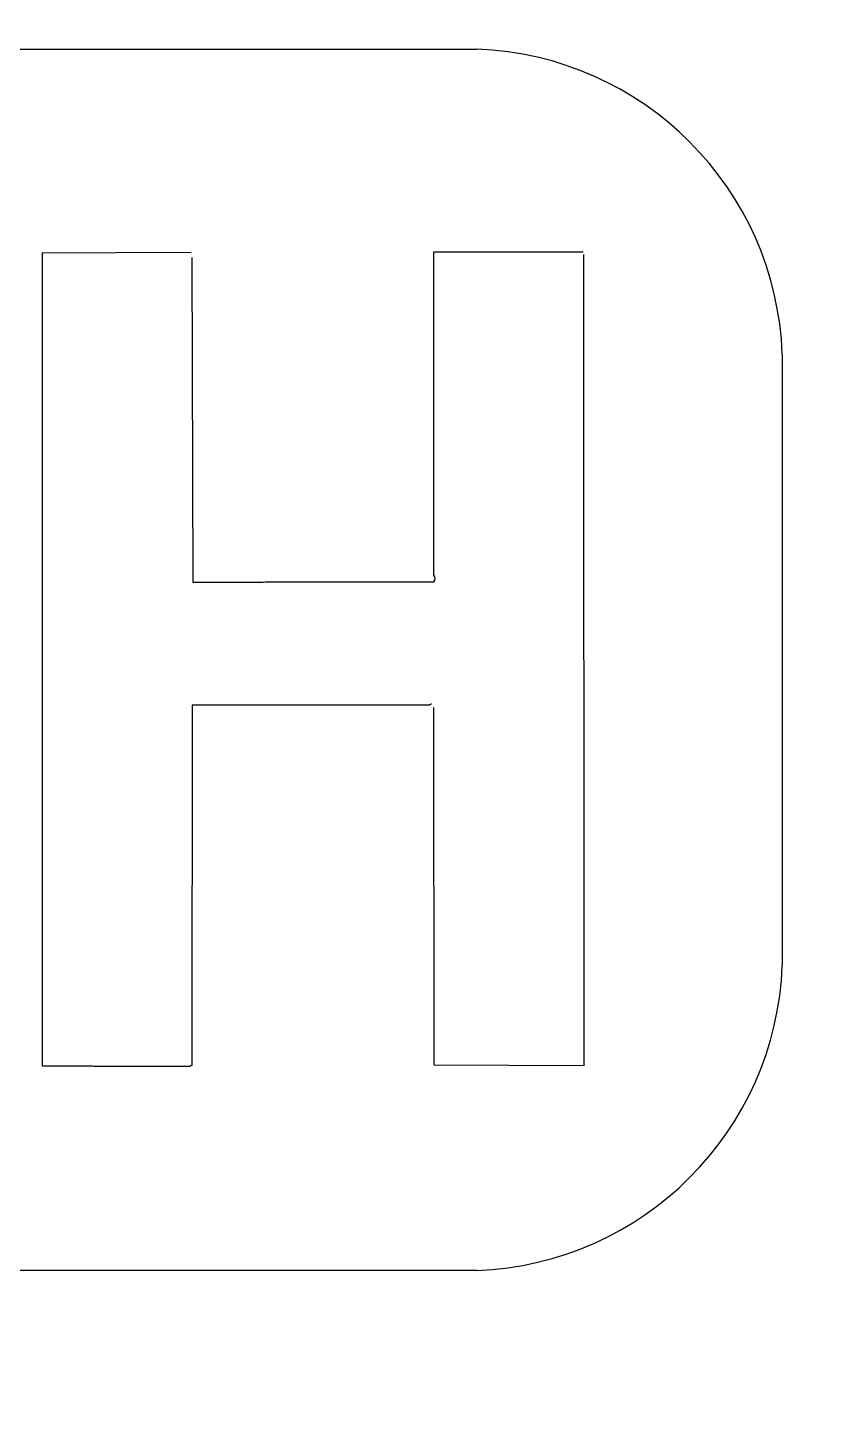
# Model space of a CAD drawing. Header units: millimetres. Extents: x -56261 to 196039, y 9480 to 100001.
# Drawn here: x 76166.151 to 76168.833, y 95866.661 to 95871.337 of the extents above; entities that cross this region are included whole.
import ezdxf

# ---------------------------------------------------------------- set-up
doc = ezdxf.new("R2010")
doc.units = ezdxf.units.MM
doc.set_wipeout_variables(frame=1)
doc.layers.add('SS-AIRCON', color=5, linetype='Continuous')
doc.layers.add('SS-TEXT', color=7, linetype='Continuous')

# ---------------------------------------------------------------- blocks, each defined once
blk = doc.blocks.new('I48T')
at = {"layer": 'SS-AIRCON', "color": 0, "linetype": 'Continuous'}
for p, q in [((-627.9999, -191.04143), (-617, -191.04143)), ((-628.5244, -192.04553), (-627.7893, -192.05018)), ((-628.523, -196.03318), (-628.5244, -192.04553)), ((-627.7893, -192.05018), (-627.788, -193.80662)), ((-626.5998, -193.81822), (-626.5993, -192.0485)), ((-625.865, -192.04449), (-625.865, -196.04008)), ((-629.4999, -195.54144), (-629.4999, -192.54144)), ((-627.7878, -194.45705), (-627.7872, -196.04494)), ((-626.5985, -196.0182), (-626.6034, -194.4228)), ((-625.864, -196.04008), (-626.5954, -196.04438)), ((-617, -197.04145), (-627.9999, -197.04145))]:
    blk.add_line(p, q, dxfattribs=at)
for points in [[(-626.5994, -192.04833), (-626.599, -192.04815, 0.0003455), (-626.5985, -192.04796, 0.0003455), (-626.5981, -192.04778, 0.0003455), (-626.5977, -192.0476, 0.0003454), (-626.5973, -192.04742, 0.0003454), (-626.5968, -192.04723, 0.0003454), (-626.5964, -192.04705, 0.0003453), (-626.596, -192.04686, 0.0003453), (-626.5955, -192.04668, 0.0003453), (-626.5951, -192.04649, 0.0003453), (-626.5947, -192.0463, 0.0003452), (-626.5943, -192.04612, 0.0003449), (-626.5938, -192.04593, 0.0003451), (-626.5934, -192.04574, 0.0003457), (-626.593, -192.04555, 0.0003448), (-626.5926, -192.04536, 0.0003427), (-626.5921, -192.04517, 0.0003456), (-626.5917, -192.04498, 0.0003525), (-626.5913, -192.04479, 0.0003425), (-626.5908, -192.0446, 0.0003197), (-626.5904, -192.0444, 0.0003528), (-626.59, -192.04421, 0.0004205), (-626.5896, -192.04401, 0.0003191), (-626.5891, -192.04382, 0.0001096), (-626.5888, -192.04365, 0.00045), (-626.5883, -192.04343, 0.000774), (-626.5876, -192.04309, 0.0003783), (-626.5866, -192.04264, 0.0002005)], [(-626.5866, -192.04264), (-626.5625, -192.0427, 0.0000039), (-626.5384, -192.04277, 0.0000039), (-626.5144, -192.04283, 0.0000039), (-626.4903, -192.0429, 0.0000039), (-626.4662, -192.04296, 0.0000039), (-626.4421, -192.04302, 0.0000039), (-626.4181, -192.04308, 0.0000039), (-626.394, -192.04315, 0.0000039), (-626.3699, -192.04321, 0.0000039), (-626.3458, -192.04327, 0.0000039), (-626.3217, -192.04333, 0.0000039), (-626.2977, -192.04339, 0.0000039), (-626.2736, -192.04345, 0.0000039), (-626.2495, -192.04351, 0.0000039), (-626.2254, -192.04357, 0.0000039), (-626.2014, -192.04363, 0.0000038), (-626.1773, -192.04369, 0.0000039), (-626.1532, -192.04375, 0.0000039), (-626.1291, -192.0438, 0.0000038), (-626.105, -192.04386, 0.0000036), (-626.0812, -192.04392, 0.000004), (-626.0569, -192.04398, 0.0000047), (-626.0321, -192.04403, 0.0000036), (-626.0087, -192.04409, 0.0000012), (-625.9877, -192.04414, 0.000005), (-625.9606, -192.0442, 0.0000087), (-625.9189, -192.04429, 0.0000042), (-625.8643, -192.04442, 0.0000022)], [(-627.7764, -193.82395), (-627.776, -193.82377, -0.0004914), (-627.7757, -193.82359, -0.0004918), (-627.7753, -193.82342, -0.0004921), (-627.775, -193.82324, -0.0004925), (-627.7746, -193.82307, -0.0004929), (-627.7743, -193.8229, -0.0004933), (-627.7739, -193.82272, -0.0004936), (-627.7736, -193.82255, -0.000494), (-627.7732, -193.82238, -0.0004943), (-627.7729, -193.82221, -0.0004948), (-627.7725, -193.82204, -0.000495), (-627.7722, -193.82187, -0.0004951), (-627.7718, -193.82171, -0.0004958), (-627.7714, -193.82154, -0.000497), (-627.7711, -193.82137, -0.0004961), (-627.7707, -193.82121, -0.0004934), (-627.7704, -193.82104, -0.000498), (-627.77, -193.82088, -0.0005085), (-627.7697, -193.82071, -0.0004944), (-627.7693, -193.82055, -0.0004619), (-627.769, -193.82039, -0.0005101), (-627.7686, -193.82023, -0.0006084), (-627.7682, -193.82006, -0.0004622), (-627.7679, -193.81991, -0.0001588), (-627.7676, -193.81977, -0.0006523), (-627.7672, -193.81959, -0.0011237), (-627.7665, -193.81932, -0.00055), (-627.7657, -193.81897, -0.0002916)], [(-627.7657, -193.81897), (-627.7269, -193.81894, -0.0000031), (-627.688, -193.81891, -0.0000031), (-627.6491, -193.81888, -0.0000031), (-627.6103, -193.81885, -0.0000031), (-627.5714, -193.81882, -0.0000031), (-627.5326, -193.81879, -0.0000031), (-627.4937, -193.81877, -0.0000031), (-627.4548, -193.81874, -0.0000031), (-627.416, -193.81871, -0.0000031), (-627.3771, -193.81869, -0.0000031), (-627.3382, -193.81866, -0.0000031), (-627.2994, -193.81863, -0.0000031), (-627.2605, -193.81861, -0.0000031), (-627.2216, -193.81858, -0.0000031), (-627.1828, -193.81856, -0.0000031), (-627.1439, -193.81854, -0.000003), (-627.1051, -193.81851, -0.0000031), (-627.0662, -193.81849, -0.0000031), (-627.0272, -193.81847, -0.000003), (-626.9884, -193.81845, -0.0000028), (-626.9499, -193.81843, -0.0000031), (-626.9107, -193.81841, -0.0000037), (-626.8706, -193.81839, -0.0000028), (-626.833, -193.81837, -0.000001), (-626.7989, -193.81835, -0.000004), (-626.7552, -193.81833, -0.0000069), (-626.6879, -193.8183, -0.0000034), (-626.5998, -193.81826, -0.0000018)], [(-626.6033, -194.42293), (-626.6428, -194.42298, 0.0000068), (-626.6822, -194.42304, 0.0000068), (-626.7217, -194.4231, 0.0000068), (-626.7612, -194.42316, 0.0000068), (-626.8006, -194.42322, 0.0000068), (-626.8401, -194.42328, 0.0000068), (-626.8796, -194.42334, 0.0000068), (-626.919, -194.4234, 0.0000068), (-626.9585, -194.42347, 0.0000068), (-626.998, -194.42353, 0.0000068), (-627.0375, -194.4236, 0.0000068), (-627.0769, -194.42367, 0.0000068), (-627.1164, -194.42373, 0.0000068), (-627.1559, -194.4238, 0.0000068), (-627.1954, -194.42387, 0.0000068), (-627.2348, -194.42395, 0.0000067), (-627.2743, -194.42402, 0.0000068), (-627.3138, -194.42409, 0.0000069), (-627.3534, -194.42417, 0.0000067), (-627.3928, -194.42424, 0.0000063), (-627.432, -194.42432, 0.0000069), (-627.4718, -194.4244, 0.0000083), (-627.5125, -194.42448, 0.0000063), (-627.5508, -194.42456, 0.0000022), (-627.5853, -194.42463, 0.0000088), (-627.6298, -194.42472, 0.0000152), (-627.6982, -194.42487, 0.0000074), (-627.7878, -194.42506, 0.0000039)], [(-627.7871, -196.04498), (-627.8115, -196.045, 0.0000047), (-627.836, -196.04502, 0.0000047), (-627.8604, -196.04503, 0.0000047), (-627.8849, -196.04505, 0.0000047), (-627.9094, -196.04507, 0.0000047), (-627.9338, -196.04509, 0.0000047), (-627.9583, -196.04511, 0.0000047), (-627.9827, -196.04513, 0.0000047), (-628.0072, -196.04515, 0.0000047), (-628.0316, -196.04517, 0.0000047), (-628.0561, -196.04519, 0.0000047), (-628.0806, -196.04522, 0.0000047), (-628.105, -196.04524, 0.0000047), (-628.1295, -196.04526, 0.0000047), (-628.1539, -196.04529, 0.0000047), (-628.1784, -196.04531, 0.0000047), (-628.2028, -196.04533, 0.0000047), (-628.2273, -196.04536, 0.0000048), (-628.2518, -196.04538, 0.0000047), (-628.2762, -196.04541, 0.0000044), (-628.3005, -196.04544, 0.0000048), (-628.3251, -196.04546, 0.0000058), (-628.3504, -196.04549, 0.0000044), (-628.374, -196.04552, 0.0000015), (-628.3955, -196.04554, 0.0000062), (-628.4229, -196.04557, 0.0000106), (-628.4653, -196.04563, 0.0000052), (-628.5208, -196.04569, 0.0000028)]]:
    blk.add_lwpolyline(points, format="xyb", dxfattribs=at)
for centre, radius, start, end in [((-627.9424, -192.59893), 1.55856, 92.114072, 177.88593), ((-627.7716, -194.44101), 0.02281, 135.36953, 224.66488), ((-627.9426, -195.48409), 1.55842, 182.10921, 267.89079)]:
    blk.add_arc(centre, radius, start, end, dxfattribs=at)
blk = doc.blocks.new('A$C43DE16F2')
blk.add_wipeout([(0, 14550.001), (0, 0.001), (29100, 0.001), (29100, 14550.001)]).dxf.layer = 'SS-TEXT'
at = {"layer": 'SS-TEXT', "linetype": 'Continuous', "xscale": 1.577261091527505, "yscale": 1.577261091527505, "zscale": 1.577261091527505, "rotation": 180}
blk.add_blockref('I48T', (11081.918, 7128.457), dxfattribs=at)

msp = doc.modelspace()

# ---------------------------------------------------------------- block references
at = {"layer": 'SS-TEXT', "xscale": 0.4331186193392458, "yscale": 0.4331186193392458, "zscale": 0.4331186193392458}
msp.add_blockref('A$C43DE16F2', (70938.8606, 92649.191), dxfattribs=at)

doc.saveas('drawing.dxf')
